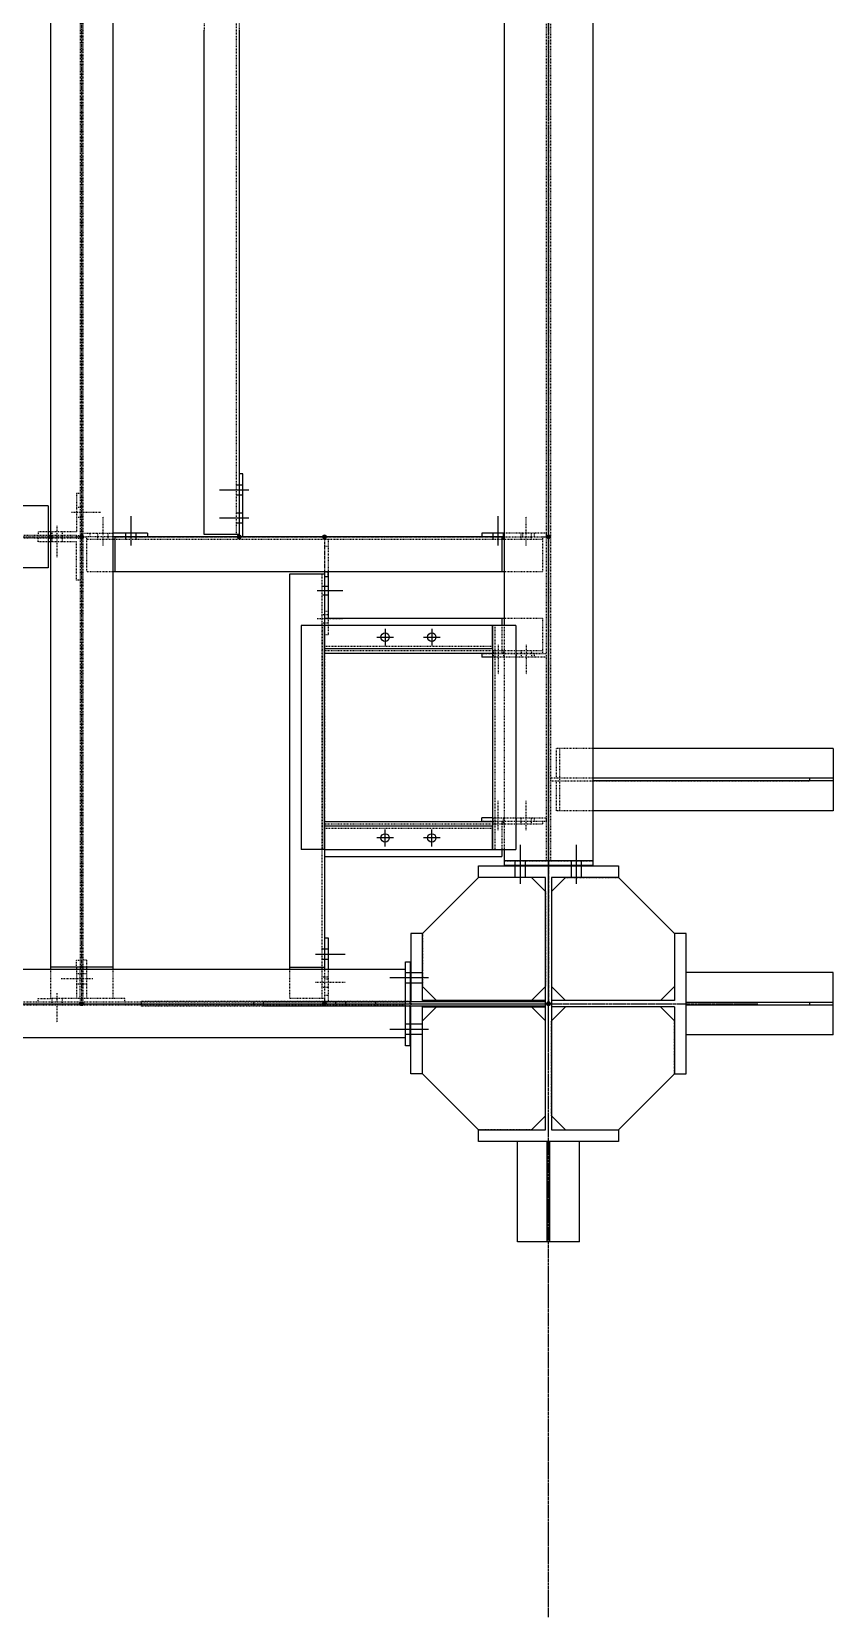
# Model space of a CAD drawing. Header units: millimetres. Extents: x 2102 to 20742, y 12631 to 26594.
# Drawn here: x 19025 to 20742, y 13007 to 16403 of the extents above; entities that cross this region are included whole.
import ezdxf

# ---------------------------------------------------------------- set-up
doc = ezdxf.new("R2010")
doc.units = ezdxf.units.MM
for name, pattern in [('CENTER', [12.7, 7.9375, -1.5875, 1.5875, -1.5875]), ('DXK_LINE_DOT2', [3.9198, 1.9599, -1.9599]), ('DXK_LINE_DOT5', [7.8785, 2.979, -0.9799, 0.9799, -0.9799, 0.9799, -0.9799])]:
    doc.linetypes.add(name, pattern=pattern)
for name, color, linetype in [('1', 7, 'Continuous'), ('2', 7, 'Continuous'), ('4', 7, 'Continuous')]:
    doc.layers.add(name, color=color, linetype=linetype)

# ---------------------------------------------------------------- blocks, each defined once
blk = doc.blocks.new('GridLine-116860372-154899 - 114867')
at = {"layer": '2', "color": 7, "linetype": 'DXK_LINE_DOT5'}
blk.add_line((23950.6, 10927.9), (23950.6, 14695.8), dxfattribs=at)
blk = doc.blocks.new('GridLine-116860372-116904 - 114867')
at = {"layer": '2', "color": 7, "linetype": 'DXK_LINE_DOT5'}
blk.add_line((23950.6, 12454.5), (23950.6, 27661.7), dxfattribs=at)
blk = doc.blocks.new('GridLine-116860372-116905 - 114867')
at = {"layer": '2', "color": 7, "linetype": 'DXK_LINE_DOT5'}
blk.add_line((2535.4, 12570.8), (24512.1, 12570.8), dxfattribs=at)
blk = doc.blocks.new('Part-116860372-149982 - 114867')
at = {"layer": '1', "color": 6, "linetype": 'DXK_LINE_DOT2'}
blk.add_line((24319.3, 12487.6), (24319.3, 12654.1), dxfattribs=at)
at = {"layer": '2', "color": 2, "linetype": 'Continuous'}
for p, q in [((24713.1, 12654.1), (24319.3, 12654.1)), ((24713.1, 12487.6), (24713.1, 12654.1)), ((24713.1, 12574.4), (24319.3, 12574.4)), ((24713.1, 12567.3), (24319.3, 12567.3)), ((24650.6, 12567.3), (24650.6, 12574.4)), ((24713.1, 12487.6), (24319.3, 12487.6))]:
    blk.add_line(p, q, dxfattribs=at)
blk = doc.blocks.new('Part-116860372-114919 - 114867')
at = {"layer": '4', "linetype": 'Continuous'}
blk.add_hatch(color=4, dxfattribs=at).paths.add_polyline_path([(23950.6, 12565.8, -1), (23950.6, 12575.8, -1)])
at = {"layer": '2', "color": 2, "linetype": 'Continuous'}
for p, q in [((23763.1, 12939.6), (24138.1, 12939.6)), ((23763.1, 12908.3), (23763.1, 12939.6)), ((23942.4, 12908.3), (23763.1, 12908.3)), ((23942.4, 12233.3), (23942.4, 12908.3)), ((24138.1, 12908.3), (23958.7, 12908.3)), ((23958.7, 12908.3), (23958.7, 12233.3)), ((24138.1, 12939.6), (24138.1, 12908.3)), ((23763.1, 12202.1), (23763.1, 12233.3)), ((23763.1, 12233.3), (23942.4, 12233.3)), ((23958.7, 12233.3), (24138.1, 12233.3)), ((24138.1, 12233.3), (24138.1, 12202.1)), ((24138.1, 12202.1), (23763.1, 12202.1))]:
    blk.add_line(p, q, dxfattribs=at)
at = {"layer": '4', "color": 4, "linetype": 'CENTER'}
blk.add_line((23950.6, 12570.8), (23950.6, 12570.8), dxfattribs=at)
at = {"layer": '4', "color": 4, "linetype": 'Continuous'}
blk.add_circle((23950.6, 12570.8), 5, dxfattribs=at)
blk = doc.blocks.new('Part-116860372-114920 - 114867')
at = {"layer": '1', "color": 6, "linetype": 'DXK_LINE_DOT2'}
for p, q in [((23581.8, 12577.1), (23581.8, 12564.6)), ((23942.4, 12562.7), (23942.4, 12579))]:
    blk.add_line(p, q, dxfattribs=at)
at = {"layer": '2', "color": 2, "linetype": 'Continuous'}
for p, q in [((23613.1, 12758.3), (23581.8, 12758.3)), ((23581.8, 12758.3), (23581.8, 12577.1)), ((23613.1, 12579), (23613.1, 12758.3)), ((23942.4, 12579), (23613.1, 12579)), ((23581.8, 12383.3), (23581.8, 12564.6)), ((23613.1, 12383.3), (23613.1, 12562.7)), ((23613.1, 12562.7), (23942.4, 12562.7)), ((23613.1, 12383.3), (23581.8, 12383.3))]:
    blk.add_line(p, q, dxfattribs=at)
blk = doc.blocks.new('Part-116860372-114921 - 114867')
at = {"layer": '1', "color": 6, "linetype": 'DXK_LINE_DOT2'}
blk.add_line((23958.7, 12579), (23958.7, 12562.7), dxfattribs=at)
at = {"layer": '2', "color": 2, "linetype": 'Continuous'}
for p, q in [((24319.3, 12758.3), (24288.1, 12758.3)), ((24288.1, 12758.3), (24288.1, 12579)), ((24319.3, 12383.3), (24319.3, 12758.3)), ((24288.1, 12579), (23958.7, 12579)), ((24288.1, 12562.7), (23958.7, 12562.7)), ((24288.1, 12562.7), (24288.1, 12383.3)), ((24288.1, 12562.7), (24288.1, 12562.7)), ((24288.1, 12383.3), (24319.3, 12383.3))]:
    blk.add_line(p, q, dxfattribs=at)
blk = doc.blocks.new('Part-116860372-114922 - 114867')
at = {"layer": '4', "linetype": 'Continuous'}
for points in [[(20200.6, 12565.8, -1), (20200.6, 12575.8, -1)], [(23950.6, 12565.8, -1), (23950.6, 12575.8, -1)]]:
    blk.add_hatch(color=4, dxfattribs=at).paths.add_polyline_path(points)
at = {"layer": '1', "color": 6, "linetype": 'DXK_LINE_DOT2'}
for p, q in [((20583.1, 12662.3), (20583.1, 12564.6)), ((23568.1, 12574.8), (20583.1, 12574.8)), ((23568.1, 12566.9), (20583.1, 12566.9)), ((23568.1, 12564.6), (23568.1, 12577.1))]:
    blk.add_line(p, q, dxfattribs=at)
at = {"layer": '2', "color": 2, "linetype": 'Continuous'}
for p, q in [((20583.1, 12662.3), (20583.1, 12577.1)), ((23568.1, 12662.3), (20583.1, 12662.3)), ((23568.1, 12577.1), (23568.1, 12662.3)), ((20583.1, 12564.6), (20583.1, 12479.3)), ((23568.1, 12479.3), (23568.1, 12564.6)), ((23568.1, 12479.3), (20583.1, 12479.3))]:
    blk.add_line(p, q, dxfattribs=at)
at = {"layer": '4', "color": 4, "linetype": 'CENTER'}
blk.add_line((20200.6, 12570.8), (23950.6, 12570.8), dxfattribs=at)
at = {"layer": '4', "color": 4, "linetype": 'Continuous'}
for centre in [(20200.6, 12570.8), (23950.6, 12570.8)]:
    blk.add_circle(centre, 5, dxfattribs=at)
blk = doc.blocks.new('Bolt-116860372-115338 - 114867')
at = {"layer": '1', "color": 1, "linetype": 'DXK_LINE_DOT2'}
for p, q in [((22673.1, 13886.9), (22751.8, 13886.9)), ((22687, 13900.6), (22697, 13900.6)), ((22697, 13900.6), (22704.1, 13900.6)), ((22687, 13873.1), (22697, 13873.1)), ((22697, 13873.1), (22704.1, 13873.1))]:
    blk.add_line(p, q, dxfattribs=at)
blk = doc.blocks.new('Bolt-116860372-115841 - 114867')
at = {"layer": '2', "color": 1, "linetype": 'Continuous'}
for p, q in [((23148.7, 13945.8), (23069.9, 13945.8)), ((23122.4, 13959.6), (23115.3, 13959.6)), ((23122.4, 13932.1), (23115.3, 13932.1)), ((23132.4, 13959.6), (23122.4, 13959.6)), ((23132.4, 13932.1), (23122.4, 13932.1)), ((23122.4, 13884.6), (23115.3, 13884.6)), ((23132.4, 13884.6), (23122.4, 13884.6)), ((23148.7, 13870.8), (23069.9, 13870.8)), ((23122.4, 13857.1), (23115.3, 13857.1)), ((23132.4, 13857.1), (23122.4, 13857.1))]:
    blk.add_line(p, q, dxfattribs=at)
blk = doc.blocks.new('Part-116860372-114999 - 114867')
at = {"layer": '4', "linetype": 'Continuous'}
for points in [[(22700.6, 15578.3, -1), (22700.6, 15588.3, -1)], [(22700.6, 12565.8, -1), (22700.6, 12575.8, -1)]]:
    blk.add_hatch(color=4, dxfattribs=at).paths.add_polyline_path(points)
at = {"layer": '1', "color": 6, "linetype": 'DXK_LINE_DOT2'}
for p, q in [((22617.3, 15569.1), (22617.3, 15464.6)), ((22783.8, 15569.1), (22617.3, 15569.1)), ((22697, 15569.1), (22697, 12668.6)), ((22704.1, 15569.1), (22704.1, 12668.6)), ((22783.8, 15569.1), (22783.8, 15479.8)), ((22735.6, 15473.5), (22617.3, 15473.5)), ((22617.3, 12662.3), (22617.3, 12584.8)), ((22697, 12584.8), (22697, 12662.3)), ((22704.1, 12662.3), (22704.1, 12584.8)), ((22783.8, 12662.3), (22783.8, 12584.8)), ((22783.8, 12584.8), (22617.3, 12584.8))]:
    blk.add_line(p, q, dxfattribs=at)
at = {"layer": '2', "color": 2, "linetype": 'Continuous'}
for p, q in [((22617.3, 15464.6), (22617.3, 12662.3)), ((22783.8, 15473.5), (22735.6, 15473.5)), ((22783.8, 15479.8), (22783.8, 12662.3)), ((22783.8, 12668.6), (22617.3, 12668.6)), ((22697, 12668.6), (22697, 12662.3)), ((22704.1, 12668.6), (22704.1, 12662.3))]:
    blk.add_line(p, q, dxfattribs=at)
at = {"layer": '4', "color": 4, "linetype": 'CENTER'}
blk.add_line((22700.6, 15583.3), (22700.6, 12570.8), dxfattribs=at)
at = {"layer": '4', "color": 4, "linetype": 'Continuous'}
for centre in [(22700.6, 15583.3), (22700.6, 12570.8)]:
    blk.add_circle(centre, 5, dxfattribs=at)
blk = doc.blocks.new('Part-116860372-115005 - 114867')
at = {"layer": '4', "linetype": 'Continuous'}
blk.add_hatch(color=4, dxfattribs=at).paths.add_polyline_path([(23950.6, 12565.8, -1), (23950.6, 12575.8, -1)])
at = {"layer": '1', "color": 6, "linetype": 'DXK_LINE_DOT2'}
for p, q in [((23944.7, 20971.6), (23944.7, 12953.3)), ((23956.4, 20971.6), (23956.4, 12953.3)), ((23831.8, 13583.3), (23831.8, 12983.3))]:
    blk.add_line(p, q, dxfattribs=at)
at = {"layer": '2', "color": 2, "linetype": 'Continuous'}
for p, q in [((23831.8, 15464.6), (23831.8, 13583.3)), ((24069.3, 15464.6), (24069.3, 12953.3)), ((23831.8, 12983.3), (23831.8, 12953.3)), ((24069.3, 12953.3), (23831.8, 12953.3))]:
    blk.add_line(p, q, dxfattribs=at)
at = {"layer": '4', "color": 4, "linetype": 'CENTER'}
blk.add_line((23950.6, 21320.8), (23950.6, 12570.8), dxfattribs=at)
at = {"layer": '4', "color": 4, "linetype": 'Continuous'}
blk.add_circle((23950.6, 12570.8), 5, dxfattribs=at)
blk = doc.blocks.new('Part-116860372-115019 - 114867')
at = {"layer": '4', "linetype": 'Continuous'}
for points in [[(21450.6, 13815.8, -1), (21450.6, 13825.8, -1)], [(22700.6, 13815.8, -1), (22700.6, 13825.8, -1)]]:
    blk.add_hatch(color=4, dxfattribs=at).paths.add_polyline_path(points)
at = {"layer": '1', "color": 6, "linetype": 'DXK_LINE_DOT2'}
for p, q in [((22231.7, 13904.1), (21794.2, 13904.1)), ((21464.1, 13824.4), (21464.1, 13817.3)), ((21533.8, 13824.4), (21464.1, 13824.4)), ((21533.8, 13817.3), (21464.1, 13817.3)), ((22611.1, 13824.4), (21540.1, 13824.4)), ((22611.1, 13817.3), (21540.1, 13817.3)), ((22687, 13824.4), (22617.3, 13824.4)), ((22687, 13817.3), (22617.3, 13817.3)), ((22687, 13824.4), (22687, 13817.3)), ((22231.7, 13737.6), (21794.2, 13737.6))]:
    blk.add_line(p, q, dxfattribs=at)
at = {"layer": '2', "color": 2, "linetype": 'Continuous'}
for p, q in [((21540.1, 13904.1), (21540.1, 13737.6)), ((21794.2, 13904.1), (21540.1, 13904.1)), ((22611.1, 13904.1), (22231.7, 13904.1)), ((22611.1, 13904.1), (22611.1, 13737.6)), ((21540.1, 13824.4), (21533.8, 13824.4)), ((21540.1, 13817.3), (21533.8, 13817.3)), ((22617.3, 13824.4), (22611.1, 13824.4)), ((22617.3, 13817.3), (22611.1, 13817.3)), ((21794.2, 13737.6), (21540.1, 13737.6)), ((22611.1, 13737.6), (22231.7, 13737.6))]:
    blk.add_line(p, q, dxfattribs=at)
at = {"layer": '4', "color": 4, "linetype": 'CENTER'}
blk.add_line((21450.6, 13820.8), (22700.6, 13820.8), dxfattribs=at)
at = {"layer": '4', "color": 4, "linetype": 'Continuous'}
for centre in [(21450.6, 13820.8), (22700.6, 13820.8)]:
    blk.add_circle(centre, 5, dxfattribs=at)
blk = doc.blocks.new('Bolt-116860372-115392 - 114867')
at = {"layer": '2', "color": 1, "linetype": 'Continuous'}
for p, q in [((23875.6, 12892.1), (23875.6, 12995.8)), ((23875.6, 12892.1), (23875.6, 12995.8)), ((23875.6, 12892.1), (23875.6, 12995.8)), ((23875.6, 12892.1), (23875.6, 12995.8)), ((23875.6, 12892.1), (23875.6, 12995.8)), ((23875.6, 12892.1), (23875.6, 12995.8)), ((24025.6, 12892.1), (24025.6, 12995.8)), ((24025.6, 12892.1), (24025.6, 12995.8)), ((24025.6, 12892.1), (24025.6, 12995.8)), ((24025.6, 12892.1), (24025.6, 12995.8)), ((24025.6, 12892.1), (24025.6, 12995.8)), ((24025.6, 12892.1), (24025.6, 12995.8)), ((23861.8, 12940.8), (23861.8, 12953.3)), ((23861.8, 12940.8), (23861.8, 12953.3)), ((23861.8, 12940.8), (23861.8, 12953.3)), ((23861.8, 12940.8), (23861.8, 12953.3)), ((23861.8, 12940.8), (23861.8, 12953.3)), ((23861.8, 12940.8), (23861.8, 12953.3)), ((23889.3, 12940.8), (23889.3, 12953.3)), ((23889.3, 12940.8), (23889.3, 12953.3)), ((23889.3, 12940.8), (23889.3, 12953.3)), ((23889.3, 12940.8), (23889.3, 12953.3)), ((23889.3, 12940.8), (23889.3, 12953.3)), ((23889.3, 12940.8), (23889.3, 12953.3)), ((24011.8, 12940.8), (24011.8, 12953.3)), ((24011.8, 12940.8), (24011.8, 12953.3)), ((24011.8, 12940.8), (24011.8, 12953.3)), ((24011.8, 12940.8), (24011.8, 12953.3)), ((24011.8, 12940.8), (24011.8, 12953.3)), ((24011.8, 12940.8), (24011.8, 12953.3)), ((24039.3, 12940.8), (24039.3, 12953.3)), ((24039.3, 12940.8), (24039.3, 12953.3)), ((24039.3, 12940.8), (24039.3, 12953.3)), ((24039.3, 12940.8), (24039.3, 12953.3)), ((24039.3, 12940.8), (24039.3, 12953.3)), ((24039.3, 12940.8), (24039.3, 12953.3)), ((23861.8, 12908.3), (23861.8, 12939.6)), ((23861.8, 12908.3), (23861.8, 12939.6)), ((23861.8, 12908.3), (23861.8, 12939.6)), ((23861.8, 12908.3), (23861.8, 12939.6)), ((23861.8, 12908.3), (23861.8, 12939.6)), ((23861.8, 12908.3), (23861.8, 12939.6)), ((23889.3, 12908.3), (23889.3, 12939.6)), ((23889.3, 12908.3), (23889.3, 12939.6)), ((23889.3, 12908.3), (23889.3, 12939.6)), ((23889.3, 12908.3), (23889.3, 12939.6)), ((23889.3, 12908.3), (23889.3, 12939.6)), ((23889.3, 12908.3), (23889.3, 12939.6)), ((24011.8, 12908.3), (24011.8, 12939.6)), ((24011.8, 12908.3), (24011.8, 12939.6)), ((24011.8, 12908.3), (24011.8, 12939.6)), ((24011.8, 12908.3), (24011.8, 12939.6)), ((24011.8, 12908.3), (24011.8, 12939.6)), ((24011.8, 12908.3), (24011.8, 12939.6)), ((24039.3, 12908.3), (24039.3, 12939.6)), ((24039.3, 12908.3), (24039.3, 12939.6)), ((24039.3, 12908.3), (24039.3, 12939.6)), ((24039.3, 12908.3), (24039.3, 12939.6)), ((24039.3, 12908.3), (24039.3, 12939.6)), ((24039.3, 12908.3), (24039.3, 12939.6))]:
    blk.add_line(p, q, dxfattribs=at)
blk = doc.blocks.new('Part-116860372-115027 - 114867')
at = {"layer": '4', "linetype": 'Continuous'}
for points in [[(22700.6, 13815.8, -1), (22700.6, 13825.8, -1)], [(23950.6, 13815.8, -1), (23950.6, 13825.8, -1)]]:
    blk.add_hatch(color=4, dxfattribs=at).paths.add_polyline_path(points)
at = {"layer": '1', "color": 6, "linetype": 'DXK_LINE_DOT2'}
for p, q in [((22714.1, 13820.8), (22714.1, 13727.1)), ((22790.1, 13820.8), (22714.1, 13820.8)), ((22783.8, 13813.7), (22714.1, 13813.7)), ((23825.6, 13813.7), (22790.1, 13813.7)), ((23825.6, 13820.8), (23934.7, 13820.8)), ((23934.7, 13813.7), (23831.8, 13813.7)), ((23934.7, 13820.8), (23934.7, 13727.1)), ((22783.8, 13727.1), (22714.1, 13727.1)), ((23934.7, 13727.1), (23831.8, 13727.1))]:
    blk.add_line(p, q, dxfattribs=at)
at = {"layer": '2', "color": 2, "linetype": 'Continuous'}
for p, q in [((22790.1, 13813.7), (22783.8, 13813.7)), ((23825.6, 13820.8), (22790.1, 13820.8)), ((22790.1, 13727.1), (22790.1, 13820.8)), ((23825.6, 13820.8), (23825.6, 13727.1)), ((23831.8, 13813.7), (23825.6, 13813.7)), ((23831.8, 13727.1), (22783.8, 13727.1))]:
    blk.add_line(p, q, dxfattribs=at)
at = {"layer": '4', "color": 4, "linetype": 'CENTER'}
for p, q in [((22700.6, 13820.8), (22714.1, 13820.8)), ((22790.1, 13820.8), (23825.6, 13820.8)), ((23934.7, 13820.8), (23950.6, 13820.8))]:
    blk.add_line(p, q, dxfattribs=at)
at = {"layer": '4', "color": 4, "linetype": 'Continuous'}
for centre in [(22700.6, 13820.8), (23950.6, 13820.8)]:
    blk.add_circle(centre, 5, dxfattribs=at)
blk = doc.blocks.new('Part-116860372-115028 - 114867')
at = {"layer": '4', "linetype": 'Continuous'}
for points in [[(23350.6, 13815.8, -1), (23350.6, 13825.8, -1)], [(23350.6, 12565.8, -1), (23350.6, 12575.8, -1)]]:
    blk.add_hatch(color=4, dxfattribs=at).paths.add_polyline_path(points)
at = {"layer": '1', "color": 6, "linetype": 'DXK_LINE_DOT2'}
for p, q in [((23343.4, 13720.8), (23343.4, 12668.6)), ((23350.6, 13583.3), (23350.6, 12983.3)), ((23256.8, 12662.3), (23256.8, 12584.8)), ((23343.4, 12662.3), (23343.4, 12584.8)), ((23350.6, 12668.6), (23350.6, 12584.8)), ((23350.6, 12584.8), (23256.8, 12584.8))]:
    blk.add_line(p, q, dxfattribs=at)
at = {"layer": '2', "color": 2, "linetype": 'Continuous'}
for p, q in [((23256.8, 13720.8), (23256.8, 12662.3)), ((23350.6, 13720.8), (23256.8, 13720.8)), ((23350.6, 13720.8), (23350.6, 13583.3)), ((23350.6, 12983.3), (23350.6, 12668.6)), ((23256.8, 12668.6), (23350.6, 12668.6)), ((23343.4, 12668.6), (23343.4, 12662.3))]:
    blk.add_line(p, q, dxfattribs=at)
at = {"layer": '4', "color": 4, "linetype": 'CENTER'}
for p, q in [((23350.6, 13820.8), (23350.6, 13583.3)), ((23350.6, 12983.3), (23350.6, 12668.6)), ((23350.6, 12584.8), (23350.6, 12570.8))]:
    blk.add_line(p, q, dxfattribs=at)
at = {"layer": '4', "color": 4, "linetype": 'Continuous'}
for centre in [(23350.6, 13820.8), (23350.6, 12570.8)]:
    blk.add_circle(centre, 5, dxfattribs=at)
blk = doc.blocks.new('Part-116860372-115101 - 114867')
at = {"layer": '4', "linetype": 'Continuous'}
for points in [[(23122.4, 15578.3, -1), (23122.4, 15588.3, -1)], [(23122.4, 13815.8, -1), (23122.4, 13825.8, -1)]]:
    blk.add_hatch(color=4, dxfattribs=at).paths.add_polyline_path(points)
at = {"layer": '1', "color": 6, "linetype": 'DXK_LINE_DOT2'}
for p, q in [((23122.4, 15569.1), (23028.7, 15569.1)), ((23028.7, 15569.1), (23028.7, 15473.5)), ((23115.3, 15569.1), (23115.3, 15479.8)), ((23122.4, 15569.1), (23122.4, 15319.6)), ((23115.3, 13827.1), (23115.3, 15473.5)), ((23028.7, 15339.6), (23028.7, 15177.1)), ((23122.4, 15319.6), (23122.4, 15177.1))]:
    blk.add_line(p, q, dxfattribs=at)
at = {"layer": '2', "color": 2, "linetype": 'Continuous'}
for p, q in [((23028.7, 15479.8), (23028.7, 15339.6)), ((23122.4, 15473.5), (23028.7, 15473.5)), ((23115.3, 15479.8), (23115.3, 15473.5)), ((23122.4, 15473.5), (23122.4, 15339.6)), ((23028.7, 13827.1), (23028.7, 15177.1)), ((23122.4, 15177.1), (23122.4, 13827.1)), ((23122.4, 13827.1), (23028.7, 13827.1))]:
    blk.add_line(p, q, dxfattribs=at)
at = {"layer": '4', "color": 4, "linetype": 'CENTER'}
for p, q in [((23122.4, 15583.3), (23122.4, 15569.1)), ((23122.4, 15177.1), (23122.4, 13820.8))]:
    blk.add_line(p, q, dxfattribs=at)
at = {"layer": '4', "color": 4, "linetype": 'Continuous'}
for centre in [(23122.4, 15583.3), (23122.4, 13820.8)]:
    blk.add_circle(centre, 5, dxfattribs=at)
blk = doc.blocks.new('Part-116860372-115315 - 114867')
at = {"layer": '1', "color": 6, "linetype": 'DXK_LINE_DOT2'}
for p, q in [((22687, 12668.6), (22687, 12687.3)), ((22687, 12687.3), (22697, 12687.3)), ((22687, 12662.3), (22687, 12584.8)), ((22697, 12668.6), (22697, 12662.3)), ((22584.5, 12574.8), (22584.5, 12584.8)), ((22584.5, 12584.8), (22617.3, 12584.8)), ((22697, 12584.8), (22697, 12574.8))]:
    blk.add_line(p, q, dxfattribs=at)
at = {"layer": '2', "color": 2, "linetype": 'Continuous'}
blk.add_line((22687, 12668.6), (22687, 12662.3), dxfattribs=at)
blk = doc.blocks.new('Part-116860372-115316 - 114867')
at = {"layer": '1', "color": 6, "linetype": 'DXK_LINE_DOT2'}
for p, q in [((22714.1, 12687.3), (22704.1, 12687.3)), ((22704.1, 12668.6), (22704.1, 12662.3)), ((22714.1, 12687.3), (22714.1, 12668.6)), ((22714.1, 12662.3), (22714.1, 12584.8)), ((22704.1, 12584.8), (22704.1, 12574.8)), ((22816.6, 12584.8), (22783.8, 12584.8)), ((22816.6, 12574.8), (22816.6, 12584.8))]:
    blk.add_line(p, q, dxfattribs=at)
at = {"layer": '2', "color": 2, "linetype": 'Continuous'}
blk.add_line((22714.1, 12668.6), (22714.1, 12662.3), dxfattribs=at)
blk = doc.blocks.new('Bolt-116860372-115317 - 114867')
at = {"layer": '1', "color": 1, "linetype": 'DXK_LINE_DOT2'}
for p, q in [((22730.4, 12637.3), (22645.4, 12637.3)), ((22697, 12651), (22687, 12651)), ((22697, 12623.5), (22687, 12623.5)), ((22704.1, 12651), (22697, 12651)), ((22704.1, 12623.5), (22697, 12623.5)), ((22714.1, 12651), (22704.1, 12651)), ((22714.1, 12623.5), (22704.1, 12623.5))]:
    blk.add_line(p, q, dxfattribs=at)
blk = doc.blocks.new('Part-116860372-115323 - 114867')
at = {"layer": '1', "color": 6, "linetype": 'DXK_LINE_DOT2'}
for p, q in [((22584.5, 13807.3), (22584.5, 13817.3)), ((22611.1, 13807.3), (22584.5, 13807.3)), ((22611.1, 13817.3), (22617.3, 13817.3)), ((22687, 13807.3), (22617.3, 13807.3)), ((22687, 13817.3), (22697, 13817.3)), ((22687, 13704.8), (22687, 13807.3)), ((22697, 13704.8), (22687, 13704.8))]:
    blk.add_line(p, q, dxfattribs=at)
at = {"layer": '2', "color": 2, "linetype": 'Continuous'}
blk.add_line((22617.3, 13807.3), (22611.1, 13807.3), dxfattribs=at)
blk = doc.blocks.new('Part-116860372-115324 - 114867')
at = {"layer": '1', "color": 6, "linetype": 'DXK_LINE_DOT2'}
for p, q in [((22697, 13936.9), (22687, 13936.9)), ((22687, 13936.9), (22687, 13834.4)), ((22584.5, 13834.4), (22584.5, 13824.4)), ((22611.1, 13834.4), (22584.5, 13834.4)), ((22611.1, 13824.4), (22617.3, 13824.4)), ((22687, 13834.4), (22617.3, 13834.4)), ((22687, 13824.4), (22697, 13824.4))]:
    blk.add_line(p, q, dxfattribs=at)
at = {"layer": '2', "color": 2, "linetype": 'Continuous'}
blk.add_line((22617.3, 13834.4), (22611.1, 13834.4), dxfattribs=at)
blk = doc.blocks.new('Bolt-116860372-115325 - 114867')
at = {"layer": '1', "color": 1, "linetype": 'DXK_LINE_DOT2'}
for p, q in [((22634.5, 13850.6), (22634.5, 13765.6)), ((22620.8, 13834.4), (22620.8, 13824.4)), ((22620.8, 13824.4), (22620.8, 13817.3)), ((22620.8, 13817.3), (22620.8, 13807.3)), ((22648.3, 13834.4), (22648.3, 13824.4)), ((22648.3, 13824.4), (22648.3, 13817.3)), ((22648.3, 13817.3), (22648.3, 13807.3))]:
    blk.add_line(p, q, dxfattribs=at)
blk = doc.blocks.new('Bolt-116860372-115337 - 114867')
at = {"layer": '1', "color": 1, "linetype": 'DXK_LINE_DOT2'}
for p, q in [((22620.8, 12584.8), (22620.8, 12574.8)), ((22620.8, 12574.8), (22620.8, 12566.9)), ((22634.5, 12599.1), (22634.5, 12520.3)), ((22648.3, 12584.8), (22648.3, 12574.8)), ((22648.3, 12574.8), (22648.3, 12566.9))]:
    blk.add_line(p, q, dxfattribs=at)
blk = doc.blocks.new('Part-116860372-115391 - 114867')
at = {"layer": '1', "color": 6, "linetype": 'DXK_LINE_DOT2'}
blk.add_line((23831.8, 12953.3), (24069.3, 12953.3), dxfattribs=at)
at = {"layer": '2', "color": 2, "linetype": 'Continuous'}
for p, q in [((23831.8, 12953.3), (23831.8, 12940.8)), ((24069.3, 12953.3), (24069.3, 12940.8)), ((24069.3, 12940.8), (23831.8, 12940.8))]:
    blk.add_line(p, q, dxfattribs=at)
blk = doc.blocks.new('Bolt-116860372-116775 - 114867')
at = {"layer": '2', "color": 1, "linetype": 'Continuous'}
for p, q in [((23513.1, 12992.1), (23513.1, 13037.1)), ((23638.1, 12992.1), (23638.1, 13037.1)), ((23535.6, 13014.6), (23490.6, 13014.6)), ((23660.6, 13014.6), (23615.6, 13014.6))]:
    blk.add_line(p, q, dxfattribs=at)
for centre in [(23513.1, 13014.6), (23638.1, 13014.6)]:
    blk.add_circle(centre, 11.2, dxfattribs=at)
blk = doc.blocks.new('Bolt-116860372-115831 - 114867')
at = {"layer": '1', "color": 1, "linetype": 'DXK_LINE_DOT2'}
for p, q in [((23891, 13797.5), (23891, 13876.2)), ((23877.2, 13820.8), (23877.2, 13830.8)), ((23877.2, 13813.7), (23877.2, 13820.8)), ((23904.7, 13820.8), (23904.7, 13830.8)), ((23904.7, 13813.7), (23904.7, 13820.8))]:
    blk.add_line(p, q, dxfattribs=at)
at = {"layer": '2', "color": 1, "linetype": 'Continuous'}
for p, q in [((23816, 13797.5), (23816, 13876.2)), ((23802.2, 13820.8), (23802.2, 13830.8)), ((23802.2, 13813.7), (23802.2, 13820.8)), ((23829.7, 13820.8), (23829.7, 13830.8)), ((23829.7, 13813.7), (23829.7, 13820.8))]:
    blk.add_line(p, q, dxfattribs=at)
blk = doc.blocks.new('Part-116860372-115835 - 114867')
at = {"layer": '1', "color": 6, "linetype": 'DXK_LINE_DOT2'}
for p, q in [((23360.6, 13813.7), (23360.6, 13727.1)), ((23360.6, 13795.1), (23350.6, 13795.1)), ((23350.6, 13727.1), (23360.6, 13727.1)), ((23360.6, 13714.6), (23360.6, 13724.7)), ((23360.6, 13620.8), (23350.6, 13620.8)), ((23360.6, 13602.1), (23360.6, 13558.3)), ((23360.6, 13558.3), (23350.6, 13558.3))]:
    blk.add_line(p, q, dxfattribs=at)
at = {"layer": '2', "color": 2, "linetype": 'Continuous'}
for p, q in [((23350.6, 13727.1), (23350.6, 13721.9)), ((23350.6, 13721.9), (23350.6, 13720.8)), ((23350.6, 13714.6), (23360.6, 13714.6)), ((23360.6, 13727.1), (23360.6, 13726.5)), ((23360.6, 13726.5), (23360.6, 13714.6)), ((23360.6, 13714.6), (23360.6, 13602.1))]:
    blk.add_line(p, q, dxfattribs=at)
blk = doc.blocks.new('Part-116860372-115828 - 114867')
at = {"layer": '1', "color": 6, "linetype": 'DXK_LINE_DOT2'}
for p, q in [((22704.1, 13830.8), (22783.8, 13830.8)), ((22722.9, 13830.8), (22722.9, 13820.8)), ((22783.8, 13830.8), (22783.8, 13820.8))]:
    blk.add_line(p, q, dxfattribs=at)
at = {"layer": '2', "color": 2, "linetype": 'Continuous'}
for p, q in [((22876.6, 13830.8), (22783.8, 13830.8)), ((22790.1, 13820.8), (22783.8, 13820.8)), ((22876.6, 13830.8), (22876.6, 13820.8))]:
    blk.add_line(p, q, dxfattribs=at)
blk = doc.blocks.new('Part-116860372-115829 - 114867')
at = {"layer": '1', "color": 6, "linetype": 'DXK_LINE_DOT2'}
for p, q in [((23944.7, 13830.8), (23831.8, 13830.8)), ((23882.2, 13820.8), (23882.2, 13830.8)), ((23913.5, 13820.8), (23913.5, 13830.8)), ((23944.7, 13830.8), (23944.7, 13820.8))]:
    blk.add_line(p, q, dxfattribs=at)
at = {"layer": '2', "color": 2, "linetype": 'Continuous'}
for p, q in [((23831.8, 13830.8), (23772.2, 13830.8)), ((23772.2, 13830.8), (23772.2, 13820.8)), ((23831.8, 13820.8), (23825.6, 13820.8))]:
    blk.add_line(p, q, dxfattribs=at)
blk = doc.blocks.new('Bolt-116860372-115830 - 114867')
at = {"layer": '1', "color": 1, "linetype": 'DXK_LINE_DOT2'}
for p, q in [((22757.9, 13797.5), (22757.9, 13876.2)), ((22744.1, 13820.8), (22744.1, 13830.8)), ((22744.1, 13813.7), (22744.1, 13820.8)), ((22771.6, 13820.8), (22771.6, 13830.8)), ((22771.6, 13813.7), (22771.6, 13820.8))]:
    blk.add_line(p, q, dxfattribs=at)
at = {"layer": '2', "color": 1, "linetype": 'Continuous'}
for p, q in [((22832.9, 13797.5), (22832.9, 13876.2)), ((22819.1, 13820.8), (22819.1, 13830.8)), ((22819.1, 13813.7), (22819.1, 13820.8)), ((22846.6, 13820.8), (22846.6, 13830.8)), ((22846.6, 13813.7), (22846.6, 13820.8))]:
    blk.add_line(p, q, dxfattribs=at)
blk = doc.blocks.new('Part-116860372-115832 - 114867')
at = {"layer": '1', "color": 6, "linetype": 'DXK_LINE_DOT2'}
for p, q in [((23360.6, 12662.3), (23360.6, 12574.8)), ((23350.6, 12637.3), (23360.6, 12637.3)), ((23350.6, 12593.5), (23360.6, 12593.5))]:
    blk.add_line(p, q, dxfattribs=at)
at = {"layer": '2', "color": 2, "linetype": 'Continuous'}
for p, q in [((23350.6, 12747.3), (23360.6, 12747.3)), ((23360.6, 12747.3), (23360.6, 12662.3)), ((23350.6, 12668.6), (23350.6, 12662.3))]:
    blk.add_line(p, q, dxfattribs=at)
blk = doc.blocks.new('Bolt-116860372-115833 - 114867')
at = {"layer": '1', "color": 1, "linetype": 'DXK_LINE_DOT2'}
for p, q in [((23327.2, 12628.5), (23405.9, 12628.5)), ((23343.4, 12642.3), (23350.6, 12642.3)), ((23343.4, 12614.8), (23350.6, 12614.8)), ((23350.6, 12642.3), (23360.6, 12642.3)), ((23350.6, 12614.8), (23360.6, 12614.8))]:
    blk.add_line(p, q, dxfattribs=at)
at = {"layer": '2', "color": 1, "linetype": 'Continuous'}
for p, q in [((23327.2, 12703.5), (23405.9, 12703.5)), ((23343.4, 12717.3), (23350.6, 12717.3)), ((23350.6, 12717.3), (23360.6, 12717.3)), ((23343.4, 12689.8), (23350.6, 12689.8)), ((23350.6, 12689.8), (23360.6, 12689.8))]:
    blk.add_line(p, q, dxfattribs=at)
blk = doc.blocks.new('Bolt-116860372-115836 - 114867')
at = {"layer": '1', "color": 1, "linetype": 'DXK_LINE_DOT2'}
for p, q in [((23330.9, 13602.1), (23399.7, 13602.1)), ((23343.4, 13613.3), (23350.6, 13613.3)), ((23343.4, 13590.8), (23350.6, 13590.8)), ((23350.6, 13613.3), (23360.6, 13613.3)), ((23350.6, 13590.8), (23360.6, 13590.8))]:
    blk.add_line(p, q, dxfattribs=at)
at = {"layer": '2', "color": 1, "linetype": 'Continuous'}
for p, q in [((23330.9, 13677.1), (23399.7, 13677.1)), ((23343.4, 13688.3), (23350.6, 13688.3)), ((23350.6, 13688.3), (23360.6, 13688.3)), ((23343.4, 13665.8), (23350.6, 13665.8)), ((23350.6, 13665.8), (23360.6, 13665.8))]:
    blk.add_line(p, q, dxfattribs=at)
blk = doc.blocks.new('Part-116860372-115840 - 114867')
at = {"layer": '2', "color": 2, "linetype": 'Continuous'}
for p, q in [((23132.4, 13989.6), (23122.4, 13989.6)), ((23132.4, 13820.8), (23132.4, 13989.6)), ((23122.4, 13827.1), (23122.4, 13820.8))]:
    blk.add_line(p, q, dxfattribs=at)
blk = doc.blocks.new('Bolt-116860372-149998 - 114867')
at = {"layer": '1', "color": 1, "linetype": 'DXK_LINE_DOT2'}
for p, q in [((23802.2, 13515.5), (23802.2, 13508.3)), ((23802.2, 13508.3), (23802.2, 13498.3)), ((23815.9, 13531.7), (23815.9, 13453)), ((23829.7, 13515.5), (23829.7, 13508.3)), ((23829.7, 13508.3), (23829.7, 13498.3)), ((23877.2, 13515.5), (23877.2, 13508.3)), ((23877.2, 13508.3), (23877.2, 13498.3)), ((23890.9, 13531.7), (23890.9, 13453)), ((23904.7, 13515.5), (23904.7, 13508.3)), ((23904.7, 13508.3), (23904.7, 13498.3))]:
    blk.add_line(p, q, dxfattribs=at)
blk = doc.blocks.new('Bolt-116860372-116776 - 114867')
at = {"layer": '2', "color": 1, "linetype": 'Continuous'}
for p, q in [((23490.6, 13552.1), (23535.6, 13552.1)), ((23513.1, 13574.6), (23513.1, 13529.6)), ((23615.6, 13552.1), (23660.6, 13552.1)), ((23638.1, 13574.6), (23638.1, 13529.6))]:
    blk.add_line(p, q, dxfattribs=at)
for centre in [(23513.1, 13552.1), (23638.1, 13552.1)]:
    blk.add_circle(centre, 11.3, dxfattribs=at)
blk = doc.blocks.new('Part-116860372-116770 - 114867')
at = {"layer": '1', "color": 6, "linetype": 'DXK_LINE_DOT2'}
for p, q in [((23800.6, 13058.3), (23772.2, 13058.3)), ((23800.6, 13068.3), (23944.7, 13068.3)), ((23865, 13058.3), (23865, 13068.3)), ((23913.4, 13058.3), (23913.4, 13068.3)), ((23944.7, 13058.3), (23934.7, 13058.3)), ((23944.7, 13068.3), (23944.7, 13058.3))]:
    blk.add_line(p, q, dxfattribs=at)
at = {"layer": '2', "color": 2, "linetype": 'Continuous'}
for p in [(23772.2, 13058.3), (23800.6, 13068.3)]:
    blk.add_line(p, (23772.2, 13068.3), dxfattribs=at)
blk = doc.blocks.new('Part-116860372-116768 - 114867')
at = {"layer": '1', "color": 6, "linetype": 'DXK_LINE_DOT2'}
blk.add_line((23344.3, 13583.3), (23344.3, 12983.3), dxfattribs=at)
at = {"layer": '2', "color": 2, "linetype": 'Continuous'}
for p, q in [((23288.1, 13583.3), (23288.1, 12983.3)), ((23350.6, 13583.3), (23288.1, 13583.3)), ((23350.6, 12983.3), (23350.6, 13583.3)), ((23350.6, 12983.3), (23288.1, 12983.3))]:
    blk.add_line(p, q, dxfattribs=at)
blk = doc.blocks.new('Bolt-116860372-116808 - 114867')
at = {"layer": '2', "color": 1, "linetype": 'Continuous'}
for p, q in [((23580.6, 12653.3), (23568.1, 12653.3)), ((23580.6, 12653.3), (23568.1, 12653.3)), ((23613.1, 12653.3), (23581.8, 12653.3)), ((23613.1, 12653.3), (23581.8, 12653.3)), ((23629.3, 12639.6), (23525.6, 12639.6)), ((23629.3, 12639.6), (23525.6, 12639.6)), ((23580.6, 12625.8), (23568.1, 12625.8)), ((23580.6, 12625.8), (23568.1, 12625.8)), ((23613.1, 12625.8), (23581.8, 12625.8)), ((23613.1, 12625.8), (23581.8, 12625.8)), ((23629.3, 12502.1), (23525.6, 12502.1)), ((23629.3, 12502.1), (23525.6, 12502.1)), ((23580.6, 12515.8), (23568.1, 12515.8)), ((23580.6, 12515.8), (23568.1, 12515.8)), ((23580.6, 12488.3), (23568.1, 12488.3)), ((23580.6, 12488.3), (23568.1, 12488.3)), ((23613.1, 12515.8), (23581.8, 12515.8)), ((23613.1, 12515.8), (23581.8, 12515.8)), ((23613.1, 12488.3), (23581.8, 12488.3)), ((23613.1, 12488.3), (23581.8, 12488.3))]:
    blk.add_line(p, q, dxfattribs=at)
blk = doc.blocks.new('Part-116860372-116767 - 114867')
at = {"layer": '1', "color": 6, "linetype": 'DXK_LINE_DOT2'}
blk.add_line((23800.6, 13527.1), (23350.6, 13527.1), dxfattribs=at)
at = {"layer": '2', "color": 2, "linetype": 'Continuous'}
for p, q in [((23800.6, 13583.3), (23350.6, 13583.3)), ((23350.6, 13583.3), (23350.6, 13520.8)), ((23800.6, 13520.8), (23800.6, 13583.3)), ((23800.6, 13520.8), (23350.6, 13520.8))]:
    blk.add_line(p, q, dxfattribs=at)
blk = doc.blocks.new('Part-116860372-116807 - 114867')
at = {"layer": '1', "color": 6, "linetype": 'DXK_LINE_DOT2'}
for p, q in [((23568.1, 12577.1), (23568.1, 12662.3)), ((23580.6, 12564.6), (23580.6, 12577.1)), ((23568.1, 12479.3), (23568.1, 12564.6))]:
    blk.add_line(p, q, dxfattribs=at)
at = {"layer": '2', "color": 2, "linetype": 'Continuous'}
for p, q in [((23568.1, 12662.3), (23568.1, 12683.3)), ((23568.1, 12683.3), (23580.6, 12683.3)), ((23580.6, 12683.3), (23580.6, 12577.1)), ((23580.6, 12458.3), (23580.6, 12564.6)), ((23568.1, 12458.3), (23568.1, 12479.3)), ((23580.6, 12458.3), (23568.1, 12458.3))]:
    blk.add_line(p, q, dxfattribs=at)
blk = doc.blocks.new('Part-116860372-116761 - 114867')
at = {"layer": '1', "color": 6, "linetype": 'DXK_LINE_DOT2'}
for p, q in [((23934.7, 13602.1), (23831.8, 13602.1)), ((23934.7, 13602.1), (23934.7, 13508.3)), ((23825.6, 13583.3), (23825.6, 13508.3)), ((23934.7, 13515.5), (23350.6, 13515.5)), ((23934.7, 13508.3), (23800.6, 13508.3))]:
    blk.add_line(p, q, dxfattribs=at)
at = {"layer": '2', "color": 2, "linetype": 'Continuous'}
for p, q in [((23831.8, 13602.1), (23350.6, 13602.1)), ((23350.6, 13602.1), (23350.6, 13583.3)), ((23825.6, 13602.1), (23825.6, 13583.3)), ((23800.6, 13508.3), (23350.6, 13508.3))]:
    blk.add_line(p, q, dxfattribs=at)
blk = doc.blocks.new('Part-116860372-116762 - 114867')
at = {"layer": '1', "color": 6, "linetype": 'DXK_LINE_DOT2'}
blk.add_line((23806.8, 13583.3), (23806.8, 12983.3), dxfattribs=at)
at = {"layer": '2', "color": 2, "linetype": 'Continuous'}
for p, q in [((23863.1, 13583.3), (23800.6, 13583.3)), ((23800.6, 13583.3), (23800.6, 12983.3)), ((23863.1, 13583.3), (23863.1, 12983.3)), ((23800.6, 12983.3), (23863.1, 12983.3))]:
    blk.add_line(p, q, dxfattribs=at)
blk = doc.blocks.new('Part-116860372-116763 - 114867')
at = {"layer": '1', "color": 6, "linetype": 'DXK_LINE_DOT2'}
for p, q in [((23934.7, 13051.2), (23350.6, 13051.2)), ((23934.7, 13058.3), (23800.6, 13058.3)), ((23825.6, 13058.3), (23825.6, 12983.3)), ((23934.7, 13058.3), (23934.7, 13051.2))]:
    blk.add_line(p, q, dxfattribs=at)
at = {"layer": '2', "color": 2, "linetype": 'Continuous'}
for p, q in [((23350.6, 13058.3), (23800.6, 13058.3)), ((23350.6, 12983.3), (23350.6, 12964.6)), ((23350.6, 12964.6), (23825.6, 12964.6)), ((23825.6, 12983.3), (23825.6, 12964.6))]:
    blk.add_line(p, q, dxfattribs=at)
blk = doc.blocks.new('Part-116860372-116766 - 114867')
at = {"layer": '1', "color": 6, "linetype": 'DXK_LINE_DOT2'}
blk.add_line((23800.6, 13039.6), (23350.6, 13039.6), dxfattribs=at)
at = {"layer": '2', "color": 2, "linetype": 'Continuous'}
for p, q in [((23350.6, 13045.8), (23350.6, 12983.3)), ((23800.6, 13045.8), (23350.6, 13045.8)), ((23800.6, 12983.3), (23800.6, 13045.8)), ((23350.6, 12983.3), (23800.6, 12983.3))]:
    blk.add_line(p, q, dxfattribs=at)
blk = doc.blocks.new('Bolt-116860372-116773 - 114867')
at = {"layer": '1', "color": 1, "linetype": 'DXK_LINE_DOT2'}
for p, q in [((23815.9, 13035), (23815.9, 13113.7)), ((23890.9, 13035), (23890.9, 13113.7)), ((23802.2, 13058.3), (23802.2, 13068.3)), ((23802.2, 13051.2), (23802.2, 13058.3)), ((23829.7, 13058.3), (23829.7, 13068.3)), ((23829.7, 13051.2), (23829.7, 13058.3)), ((23877.2, 13058.3), (23877.2, 13068.3)), ((23877.2, 13051.2), (23877.2, 13058.3)), ((23904.7, 13058.3), (23904.7, 13068.3)), ((23904.7, 13051.2), (23904.7, 13058.3))]:
    blk.add_line(p, q, dxfattribs=at)
blk = doc.blocks.new('Part-116860372-116844 - 114867')
at = {"layer": '1', "color": 6, "linetype": 'DXK_LINE_DOT2'}
for p, q in [((23581.8, 12577.1), (22860.3, 12577.1)), ((22860.3, 12577.1), (22860.3, 12564.6)), ((23160.7, 12577.1), (23160.7, 12564.6)), ((23381.3, 12564.6), (23381.3, 12577.1)), ((23581.8, 12577.1), (23581.8, 12577.1)), ((23581.8, 12564.6), (22860.3, 12564.6)), ((23581.8, 12564.6), (23581.8, 12564.6))]:
    blk.add_line(p, q, dxfattribs=at)
blk = doc.blocks.new('Part-116860372-116857 - 114867')
at = {"layer": '1', "color": 6, "linetype": 'DXK_LINE_DOT2'}
blk.add_line((23487.9, 12564.6), (23487.9, 12577.1), dxfattribs=at)
at = {"layer": '2', "color": 2, "linetype": 'Continuous'}
for p, q in [((23187.4, 12577.1), (23942.4, 12577.1)), ((23187.4, 12564.6), (23187.4, 12577.1)), ((23407.1, 12577.1), (23407.1, 12564.6)), ((23942.4, 12564.6), (23187.4, 12564.6))]:
    blk.add_line(p, q, dxfattribs=at)
blk = doc.blocks.new('Part-116860372-149997 - 114867')
at = {"layer": '1', "color": 6, "linetype": 'DXK_LINE_DOT2'}
for p, q in [((23772.2, 13508.3), (23944.7, 13508.3)), ((23865, 13498.3), (23865, 13508.3)), ((23913.4, 13498.3), (23913.4, 13508.3)), ((23944.7, 13508.3), (23944.7, 13498.3)), ((23944.7, 13498.3), (23800.6, 13498.3))]:
    blk.add_line(p, q, dxfattribs=at)
at = {"layer": '2', "color": 2, "linetype": 'Continuous'}
for p in [(23772.2, 13508.3), (23800.6, 13498.3)]:
    blk.add_line(p, (23772.2, 13498.3), dxfattribs=at)
blk = doc.blocks.new('Part-116860372-154271 - 114867')
at = {"layer": '1', "color": 6, "linetype": 'DXK_LINE_DOT2'}
for p, q in [((23971.7, 13174.4), (23971.7, 13254.1)), ((24069.3, 13254.1), (23971.7, 13254.1)), ((23981.4, 13087.6), (23981.4, 13254.1)), ((23956.4, 13174.4), (23956.4, 13167.3)), ((24069.3, 13174.4), (23956.4, 13174.4)), ((23956.4, 13167.3), (24650.6, 13167.3)), ((23971.7, 13087.6), (23971.7, 13167.3)), ((24069.3, 13087.6), (23971.7, 13087.6))]:
    blk.add_line(p, q, dxfattribs=at)
at = {"layer": '2', "color": 2, "linetype": 'Continuous'}
for p, q in [((24713.1, 13254.1), (24069.3, 13254.1)), ((24713.1, 13254.1), (24713.1, 13087.6)), ((24713.1, 13174.4), (24069.3, 13174.4)), ((24713.1, 13167.3), (24069.3, 13167.3)), ((24650.6, 13167.3), (24650.6, 13174.4)), ((24713.1, 13087.6), (24069.3, 13087.6))]:
    blk.add_line(p, q, dxfattribs=at)
blk = doc.blocks.new('Part-116860372-154321 - 114867')
at = {"layer": '1', "color": 6, "linetype": 'DXK_LINE_DOT2'}
blk.add_line((24033.8, 12202.1), (23867.3, 12202.1), dxfattribs=at)
at = {"layer": '2', "color": 2, "linetype": 'Continuous'}
for p, q in [((23867.3, 11933.3), (23867.3, 12202.1)), ((23947, 11933.3), (23947, 12202.1)), ((23954.1, 11933.3), (23954.1, 12202.1)), ((24033.8, 11933.3), (24033.8, 12202.1)), ((23947, 11995.8), (23954.1, 11995.8)), ((24033.8, 11933.3), (23867.3, 11933.3))]:
    blk.add_line(p, q, dxfattribs=at)
blk = doc.blocks.new('Part-116860372-156486 - 114867')
at = {"layer": '1', "color": 6, "linetype": 'DXK_LINE_DOT2'}
for p, q in [((23904.9, 12908.3), (23763.1, 12908.3)), ((23942.4, 12870.8), (23942.4, 12616.5)), ((23613.1, 12758.3), (23613.1, 12616.5)), ((23904.9, 12579), (23650.6, 12579))]:
    blk.add_line(p, q, dxfattribs=at)
at = {"layer": '2', "color": 2, "linetype": 'Continuous'}
for p, q in [((23763.1, 12908.3), (23613.1, 12758.3)), ((23904.9, 12908.3), (23942.4, 12870.8)), ((23650.6, 12579), (23613.1, 12616.5)), ((23942.4, 12616.5), (23904.9, 12579))]:
    blk.add_line(p, q, dxfattribs=at)
blk = doc.blocks.new('Part-116860372-156487 - 114867')
at = {"layer": '1', "color": 6, "linetype": 'DXK_LINE_DOT2'}
for p, q in [((23996.2, 12908.3), (24138.1, 12908.3)), ((23958.7, 12870.8), (23958.7, 12616.5)), ((24288.1, 12758.3), (24288.1, 12616.5)), ((24250.6, 12579), (23996.2, 12579))]:
    blk.add_line(p, q, dxfattribs=at)
at = {"layer": '2', "color": 2, "linetype": 'Continuous'}
for p, q in [((23958.7, 12870.8), (23996.2, 12908.3)), ((24138.1, 12908.3), (24288.1, 12758.3)), ((23996.2, 12579), (23958.7, 12616.5)), ((24288.1, 12616.5), (24250.6, 12579))]:
    blk.add_line(p, q, dxfattribs=at)
blk = doc.blocks.new('Part-116860372-156488 - 114867')
at = {"layer": '1', "color": 6, "linetype": 'DXK_LINE_DOT2'}
for p, q in [((23613.1, 12383.3), (23613.1, 12525.2)), ((23904.9, 12562.7), (23650.6, 12562.7)), ((23942.4, 12270.8), (23942.4, 12525.2)), ((23904.9, 12233.3), (23763.1, 12233.3))]:
    blk.add_line(p, q, dxfattribs=at)
at = {"layer": '2', "color": 2, "linetype": 'Continuous'}
for p, q in [((23650.6, 12562.7), (23613.1, 12525.2)), ((23942.4, 12525.2), (23904.9, 12562.7)), ((23763.1, 12233.3), (23613.1, 12383.3)), ((23904.9, 12233.3), (23942.4, 12270.8))]:
    blk.add_line(p, q, dxfattribs=at)
blk = doc.blocks.new('Part-116860372-156489 - 114867')
at = {"layer": '1', "color": 6, "linetype": 'DXK_LINE_DOT2'}
for p, q in [((23958.7, 12270.8), (23958.7, 12525.2)), ((24250.6, 12562.7), (23996.2, 12562.7)), ((24288.1, 12383.3), (24288.1, 12525.2)), ((23996.2, 12233.3), (24138.1, 12233.3))]:
    blk.add_line(p, q, dxfattribs=at)
at = {"layer": '2', "color": 2, "linetype": 'Continuous'}
for p, q in [((23996.2, 12562.7), (23958.7, 12525.2)), ((24288.1, 12525.2), (24250.6, 12562.7)), ((24138.1, 12233.3), (24288.1, 12383.3)), ((23958.7, 12270.8), (23996.2, 12233.3))]:
    blk.add_line(p, q, dxfattribs=at)

msp = doc.modelspace()

# ---------------------------------------------------------------- block references
at = {"xscale": 0.8, "yscale": 0.8, "zscale": 0.8}
for name in ['GridLine-116860372-116904 - 114867', 'Part-116860372-115005 - 114867', 'Part-116860372-114999 - 114867', 'Part-116860372-115101 - 114867', 'GridLine-116860372-154899 - 114867', 'Part-116860372-115840 - 114867', 'Bolt-116860372-115841 - 114867', 'Part-116860372-115019 - 114867', 'Part-116860372-115324 - 114867', 'Bolt-116860372-115338 - 114867', 'Bolt-116860372-115830 - 114867', 'Bolt-116860372-115831 - 114867', 'Part-116860372-115323 - 114867', 'Bolt-116860372-115325 - 114867', 'Part-116860372-115027 - 114867', 'Part-116860372-115828 - 114867', 'Part-116860372-115028 - 114867', 'Part-116860372-115829 - 114867', 'Part-116860372-115835 - 114867', 'Bolt-116860372-115836 - 114867', 'Part-116860372-116768 - 114867', 'Part-116860372-116761 - 114867', 'Part-116860372-116767 - 114867', 'Bolt-116860372-116776 - 114867', 'Part-116860372-116762 - 114867', 'Bolt-116860372-149998 - 114867', 'Part-116860372-149997 - 114867', 'Part-116860372-154271 - 114867', 'Bolt-116860372-116773 - 114867', 'Part-116860372-116763 - 114867', 'Part-116860372-116770 - 114867', 'Part-116860372-116766 - 114867', 'Bolt-116860372-116775 - 114867', 'Bolt-116860372-115392 - 114867', 'Part-116860372-114919 - 114867', 'Part-116860372-115391 - 114867', 'Part-116860372-156486 - 114867', 'Part-116860372-156487 - 114867', 'Part-116860372-114920 - 114867', 'Part-116860372-114921 - 114867', 'Bolt-116860372-115833 - 114867', 'Part-116860372-115832 - 114867', 'GridLine-116860372-116905 - 114867', 'Part-116860372-115315 - 114867', 'Part-116860372-115316 - 114867', 'Part-116860372-116807 - 114867', 'Part-116860372-114922 - 114867', 'Bolt-116860372-115317 - 114867', 'Bolt-116860372-116808 - 114867', 'Part-116860372-149982 - 114867', 'Bolt-116860372-115337 - 114867', 'Part-116860372-116844 - 114867', 'Part-116860372-116857 - 114867', 'Part-116860372-156488 - 114867', 'Part-116860372-156489 - 114867', 'Part-116860372-154321 - 114867']:
    msp.add_blockref(name, (971.5, 4264.2), dxfattribs=at)

doc.saveas('drawing.dxf')
